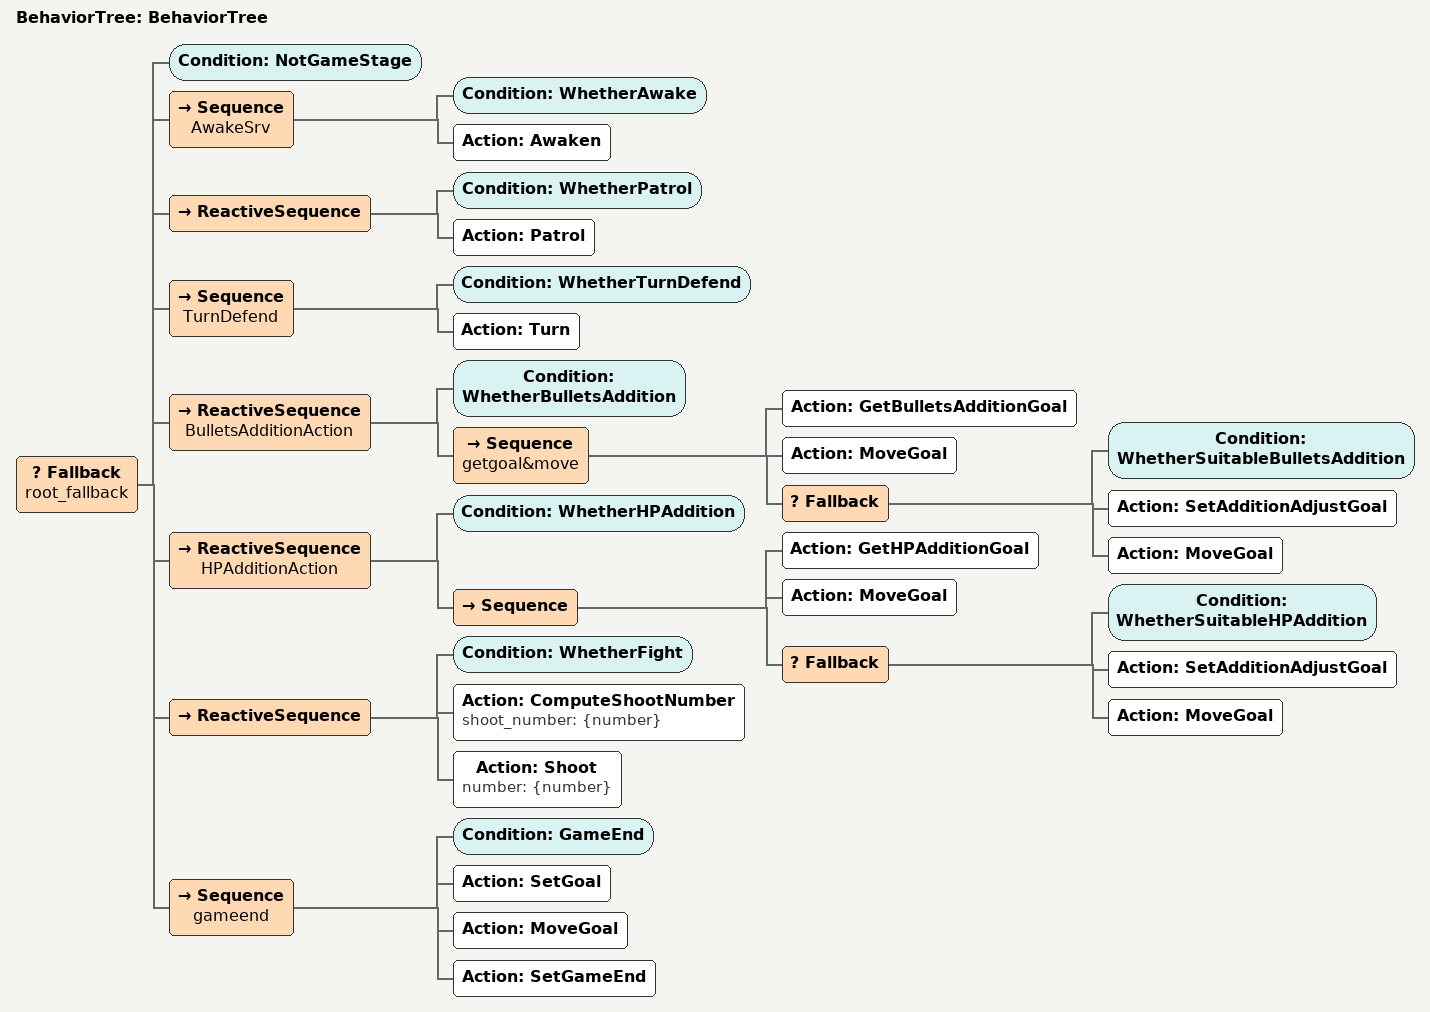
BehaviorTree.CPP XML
<?xml version="1.0"?>
<root main_tree_to_execute="BehaviorTree">
    <BehaviorTree ID="BehaviorTree">
        <Fallback name="root_fallback">
            <Condition ID="NotGameStage"/>
            <Sequence name="AwakeSrv">
                <Condition ID="WhetherAwake"/>
                <Action ID="Awaken"/>
            </Sequence>
            <ReactiveSequence>
                <Condition ID="WhetherPatrol"/>
                <Action ID="Patrol"/>
            </ReactiveSequence>
            <Sequence name="TurnDefend">
                <Condition ID="WhetherTurnDefend"/>
                <Action ID="Turn"/>
            </Sequence>
            <ReactiveSequence name="BulletsAdditionAction">
                <Condition ID="WhetherBulletsAddition"/>
                <Sequence name="getgoal&amp;move">
                    <Action ID="GetBulletsAdditionGoal"/>
                    <Action ID="MoveGoal"/>
                    <Fallback>
                        <Condition ID="WhetherSuitableBulletsAddition"/>
                        <Action ID="SetAdditionAdjustGoal"/>
                        <Action ID="MoveGoal"/>
                    </Fallback>
                </Sequence>
            </ReactiveSequence>
            <ReactiveSequence name="HPAdditionAction">
                <Condition ID="WhetherHPAddition"/>
                <Sequence>
                    <Action ID="GetHPAdditionGoal"/>
                    <Action ID="MoveGoal"/>
                    <Fallback>
                        <Condition ID="WhetherSuitableHPAddition"/>
                        <Action ID="SetAdditionAdjustGoal"/>
                        <Action ID="MoveGoal"/>
                    </Fallback>
                </Sequence>
            </ReactiveSequence>
            <ReactiveSequence>
                <Condition ID="WhetherFight"/>
                <Action ID="ComputeShootNumber" shoot_number="{number}"/>
                <Action ID="Shoot" number="{number}"/>
            </ReactiveSequence>
            <Sequence name="gameend">
                <Condition ID="GameEnd"/>
                <Action ID="SetGoal"/>
                <Action ID="MoveGoal"/>
                <Action ID="SetGameEnd"/>
            </Sequence>
        </Fallback>
    </BehaviorTree>
</root>
